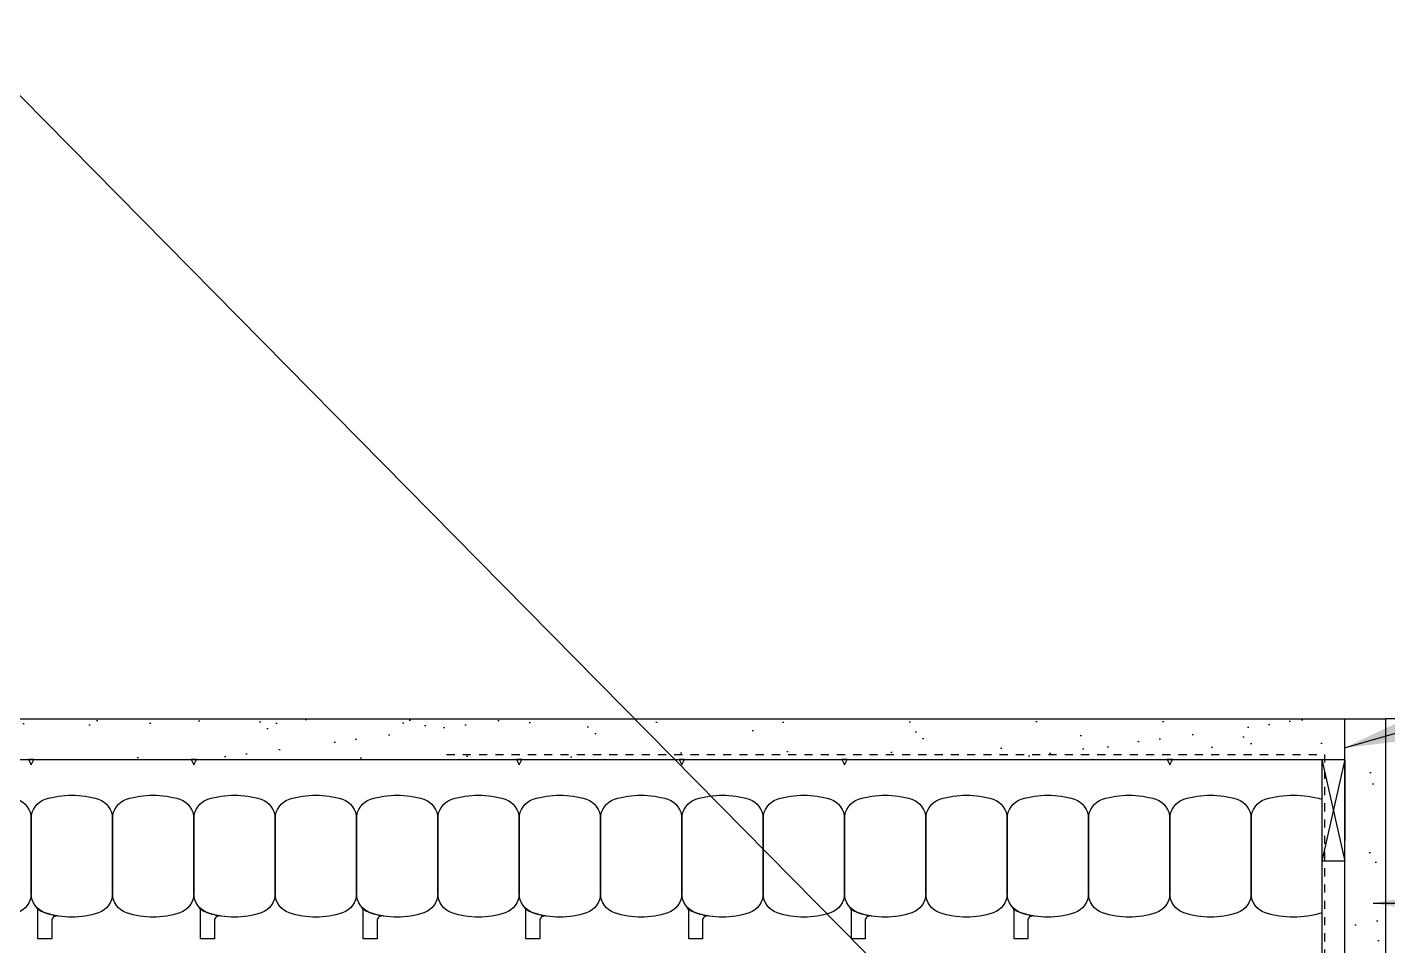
# Model space of a CAD drawing. Header units: inches. Extents: x 2880.3 to 2936.4, y 452.5 to 525.7.
# Drawn here: x 2898.82 to 2915.54, y 514.12 to 525.41 of the extents above; entities that cross this region are included whole.
import ezdxf

# ---------------------------------------------------------------- set-up
doc = ezdxf.new("R2010")
doc.units = ezdxf.units.IN
doc.header["$LTSCALE"] = 0.5
doc.header["$MEASUREMENT"] = 0
doc.linetypes.add('DASHED2', pattern=[0.375, 0.25, -0.125])
for name, color, linetype in [('HATCH', 12, 'CONTINUOUS'), ('LINE50', 5, 'CONTINUOUS'), ('LINE9', 9, 'CONTINUOUS'), ('TEXT', 4, 'CONTINUOUS')]:
    doc.layers.add(name, color=color, linetype=linetype)
doc.styles.add('DIM', font='romans.shx', dxfattribs={"width": 0.7})
doc.dimstyles.new('ext_12', dxfattribs={"dimscale": 12, "dimtxt": 0.09375, "dimasz": 0.09375, "dimexe": 0.09375, "dimexo": 0.0625, "dimgap": 0.0625, "dimtad": 1, "dimdec": 1, "dimzin": 3, "dimdsep": 46, "dimlunit": 4, "dimtxsty": 'DIM', "dimcen": 0.09, "dimdle": 0.09375, "dimclrt": 4, "dimadec": 0, "dimazin": 0, "dimtfac": 1, "dimtdec": 1, "dimtmove": 2, "dimatfit": 3, "dimfxl": 0, "dimfrac": 2, "dimtolj": 1, "dimtzin": 0, "dimarcsym": 0})

msp = doc.modelspace()

# ---------------------------------------------------------------- hatches: boundary and pattern name
at = {"layer": 'HATCH'}
h = msp.add_hatch(dxfattribs=at)
h.set_pattern_fill('AR-SAND', color=256, scale=0.5)
h.set_pattern_definition([(37.5, (7.7335, 7.34206), (-0.03149668, 0.96341188), [0, -0.76, 0, -0.85, 0, -0.8125]), (7.5, (7.7335, 7.342), (0.88488835, 1.41107303), [0, -0.41, 0, -0.685, 0, -0.2625]), (327.5, (7.1185, 7.34206), (1.55707093, 0.00282953), [0, -0.25, 0, -0.9, 0, -1.175]), (317.5, (7.1185, 7.342), (1.5030633, 0.4388378), [0, -0.125, 0, -0.59, 0, -0.675])])
h.paths.add_polyline_path([(2915.015, 516.907), (2891.255, 516.907), (2891.255, 516.407), (2914.734, 516.407), (2915.015, 516.407)])
h.paths.add_polyline_path([(2915.515, 516.907), (2915.015, 516.907), (2915.015, 512.918), (2915.015, 506.032), (2915.515, 506.032)])

# ---------------------------------------------------------------- linework, layer by layer
for p, q in [((2924.901, 516.907), (2915.515, 516.907)), ((2914.734, 516.407), (2915.015, 515.157)), ((2915.015, 516.407), (2914.734, 515.157))]:
    msp.add_line(p, q, dxfattribs=at)
at = {"layer": 'HATCH', "color": 4, "linetype": 'DASHED2', "ltscale": 0.5}
for p, q in [((2903.971, 516.47), (2914.765, 516.47)), ((2914.765, 516.47), (2914.765, 504.753))]:
    msp.add_line(p, q, dxfattribs=at)
at = {"layer": 'LINE50'}
msp.add_line((2891.255, 516.407), (2914.864, 516.407), dxfattribs=at)
at = {"layer": 'LINE9'}
for p, q in [((2891.255, 516.907), (2915.515, 516.907)), ((2915.015, 506.918), (2915.015, 516.907)), ((2915.515, 516.907), (2915.515, 506.032)), ((2914.734, 516.407), (2914.734, 502.032)), ((2914.734, 516.407), (2915.015, 516.407)), ((2915.015, 516.407), (2915.015, 515.407)), ((2915.015, 515.157), (2914.734, 515.157))]:
    msp.add_line(p, q, dxfattribs=at)
for points in [[(2898.833, 516.407), (2898.864, 516.343), (2898.896, 516.407)], [(2900.833, 516.407), (2900.864, 516.343), (2900.896, 516.407)], [(2904.833, 516.407), (2904.864, 516.343), (2904.896, 516.407)], [(2906.833, 516.407), (2906.864, 516.343), (2906.896, 516.407)], [(2908.833, 516.407), (2908.864, 516.343), (2908.896, 516.407)], [(2912.833, 516.407), (2912.864, 516.343), (2912.896, 516.407)]]:
    msp.add_lwpolyline(points, close=True, dxfattribs=at)
for points in [[(2898.691, 514.521, -0.157671), (2898.037, 514.521, -0.325305), (2897.864, 514.759), (2897.864, 515.68, -0.325305), (2898.037, 515.918, -0.157671), (2898.691, 515.918, -0.325305), (2898.864, 515.68), (2898.864, 514.759, -0.325305)], [(2899.691, 514.521, -0.157671), (2899.037, 514.521, -0.325305), (2898.864, 514.759), (2898.864, 515.68, -0.325305), (2899.037, 515.918, -0.157671), (2899.691, 515.918, -0.325305), (2899.864, 515.68), (2899.864, 514.759, -0.325305)], [(2900.691, 514.521, -0.157671), (2900.037, 514.521, -0.325305), (2899.864, 514.759), (2899.864, 515.68, -0.325305), (2900.037, 515.918, -0.157671), (2900.691, 515.918, -0.325305), (2900.864, 515.68), (2900.864, 514.759, -0.325305)], [(2901.691, 514.521, -0.157671), (2901.037, 514.521, -0.325305), (2900.864, 514.759), (2900.864, 515.68, -0.325305), (2901.037, 515.918, -0.157671), (2901.691, 515.918, -0.325305), (2901.864, 515.68), (2901.864, 514.759, -0.325305)], [(2902.691, 514.521, -0.157671), (2902.037, 514.521, -0.325305), (2901.864, 514.759), (2901.864, 515.68, -0.325305), (2902.037, 515.918, -0.157671), (2902.691, 515.918, -0.325305), (2902.864, 515.68), (2902.864, 514.759, -0.325305)], [(2903.691, 514.521, -0.157671), (2903.037, 514.521, -0.325305), (2902.864, 514.759), (2902.864, 515.68, -0.325305), (2903.037, 515.918, -0.157671), (2903.691, 515.918, -0.325305), (2903.864, 515.68), (2903.864, 514.759, -0.325305)], [(2904.691, 514.521, -0.157671), (2904.037, 514.521, -0.325305), (2903.864, 514.759), (2903.864, 515.68, -0.325305), (2904.037, 515.918, -0.157671), (2904.691, 515.918, -0.325305), (2904.864, 515.68), (2904.864, 514.759, -0.325305)], [(2905.691, 514.521, -0.157671), (2905.037, 514.521, -0.325305), (2904.864, 514.759), (2904.864, 515.68, -0.325305), (2905.037, 515.918, -0.157671), (2905.691, 515.918, -0.325305), (2905.864, 515.68), (2905.864, 514.759, -0.325305)], [(2906.691, 514.521, -0.157671), (2906.037, 514.521, -0.325305), (2905.864, 514.759), (2905.864, 515.68, -0.325305), (2906.037, 515.918, -0.157671), (2906.691, 515.918, -0.325305), (2906.864, 515.68), (2906.864, 514.759, -0.325305)], [(2907.691, 514.521, -0.157671), (2907.037, 514.521, -0.325305), (2906.864, 514.759), (2906.864, 515.68, -0.325305), (2907.037, 515.918, -0.157671), (2907.691, 515.918, -0.325305), (2907.864, 515.68), (2907.864, 514.759, -0.325305)], [(2908.691, 514.521, -0.157671), (2908.037, 514.521, -0.325305), (2907.864, 514.759), (2907.864, 515.68, -0.325305), (2908.037, 515.918, -0.157671), (2908.691, 515.918, -0.325305), (2908.864, 515.68), (2908.864, 514.759, -0.325305)], [(2909.691, 514.521, -0.157671), (2909.037, 514.521, -0.325305), (2908.864, 514.759), (2908.864, 515.68, -0.325305), (2909.037, 515.918, -0.157671), (2909.691, 515.918, -0.325305), (2909.864, 515.68), (2909.864, 514.759, -0.325305)], [(2910.691, 514.521, -0.157671), (2910.037, 514.521, -0.325305), (2909.864, 514.759), (2909.864, 515.68, -0.325305), (2910.037, 515.918, -0.157671), (2910.691, 515.918, -0.325305), (2910.864, 515.68), (2910.864, 514.759, -0.325305)], [(2911.691, 514.521, -0.157671), (2911.037, 514.521, -0.325305), (2910.864, 514.759), (2910.864, 515.68, -0.325305), (2911.037, 515.918, -0.157671), (2911.691, 515.918, -0.325305), (2911.864, 515.68), (2911.864, 514.759, -0.325305)], [(2912.691, 514.521, -0.157671), (2912.037, 514.521, -0.325305), (2911.864, 514.759), (2911.864, 515.68, -0.325305), (2912.037, 515.918, -0.157671), (2912.691, 515.918, -0.325305), (2912.864, 515.68), (2912.864, 514.759, -0.325305)], [(2913.691, 514.521, -0.157671), (2913.037, 514.521, -0.325305), (2912.864, 514.759), (2912.864, 515.68, -0.325305), (2913.037, 515.918, -0.157671), (2913.691, 515.918, -0.325305), (2913.864, 515.68), (2913.864, 514.759, -0.325305)], [(2914.734, 514.521, -0.148539), (2914.037, 514.521, -0.325305), (2913.864, 514.759), (2913.864, 515.68, -0.325305), (2914.037, 515.918, -0.148539), (2914.734, 515.918)], [(2899.037, 514.521, 0.037267), (2899.191, 514.484, 0.463036), (2899.118, 514.422), (2899.118, 514.201), (2898.948, 514.201), (2898.948, 514.547, 0.189002), (2898.931, 514.589, 0.128407)], [(2901.037, 514.521, 0.037267), (2901.191, 514.484, 0.463036), (2901.118, 514.422), (2901.118, 514.201), (2900.948, 514.201), (2900.948, 514.547, 0.189002), (2900.931, 514.589, 0.128407)], [(2903.037, 514.521, 0.037267), (2903.191, 514.484, 0.463036), (2903.118, 514.422), (2903.118, 514.201), (2902.948, 514.201), (2902.948, 514.547, 0.189002), (2902.931, 514.589, 0.128407)], [(2905.037, 514.521, 0.037267), (2905.191, 514.484, 0.463036), (2905.118, 514.422), (2905.118, 514.201), (2904.948, 514.201), (2904.948, 514.547, 0.189002), (2904.931, 514.589, 0.128407)], [(2907.037, 514.521, 0.037267), (2907.191, 514.484, 0.463036), (2907.118, 514.422), (2907.118, 514.201), (2906.948, 514.201), (2906.948, 514.547, 0.189002), (2906.931, 514.589, 0.128407)], [(2909.037, 514.521, 0.037267), (2909.191, 514.484, 0.463036), (2909.118, 514.422), (2909.118, 514.201), (2908.948, 514.201), (2908.948, 514.547, 0.189002), (2908.931, 514.589, 0.128407)], [(2911.037, 514.521, 0.037267), (2911.191, 514.484, 0.463036), (2911.118, 514.422), (2911.118, 514.201), (2910.948, 514.201), (2910.948, 514.547, 0.189002), (2910.931, 514.589, 0.128407)]]:
    msp.add_lwpolyline(points, format="xyb", close=True, dxfattribs=at)

# ---------------------------------------------------------------- leaders
at = {"layer": 'TEXT'}
for points in [[(2912.797, 510.307), (2897.897, 525.412), (2894.347, 525.412)], [(2915.01, 516.551), (2925.994, 519.698), (2927.699, 519.698)], [(2915.364, 514.641), (2926.132, 514.641), (2927.836, 514.641)]]:
    msp.add_leader(points, dimstyle='ext_12', override={"dimgap": 0.0625, "dimtad": 0}, dxfattribs=at)

doc.saveas('drawing.dxf')
